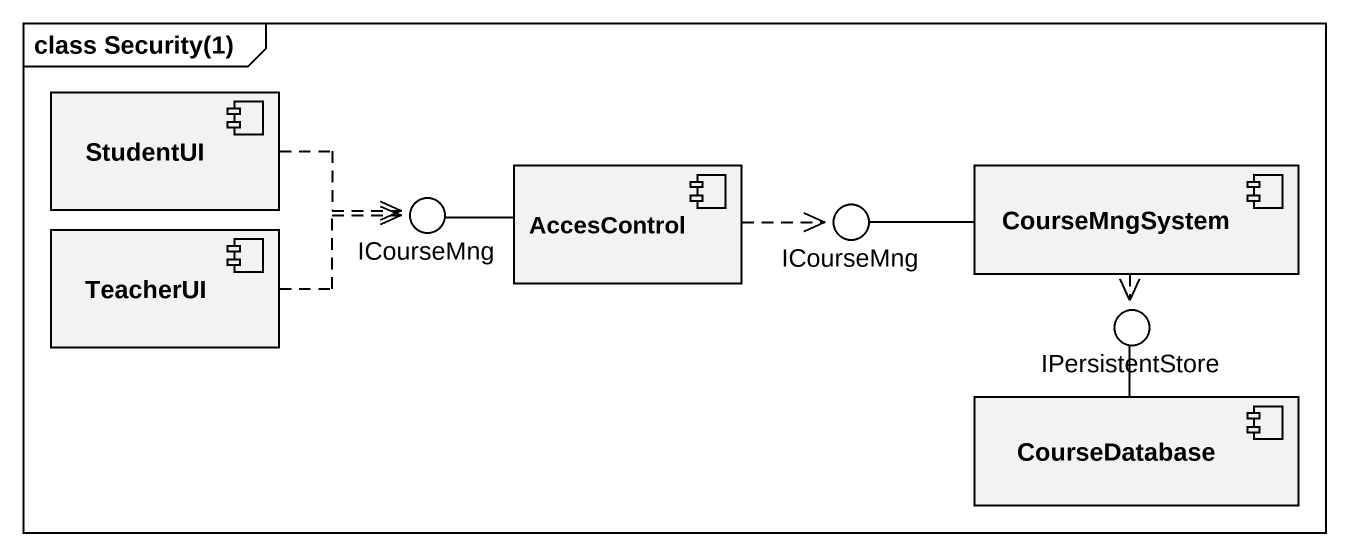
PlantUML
@startuml
mainframe class Security(1)
component StudentUI
component AccesControl
component CourseMngSystem
component TeacherUI
() ICourseMng
() "ICourseMng" as ICourseMng_2
() IPersistentStore
component CourseDatabase
StudentUI .right.> ICourseMng
AccesControl -left- ICourseMng
AccesControl .right.> ICourseMng_2
CourseMngSystem -left- ICourseMng_2
CourseMngSystem ..> IPersistentStore
TeacherUI .right.> ICourseMng
CourseDatabase -up- IPersistentStore
@enduml
